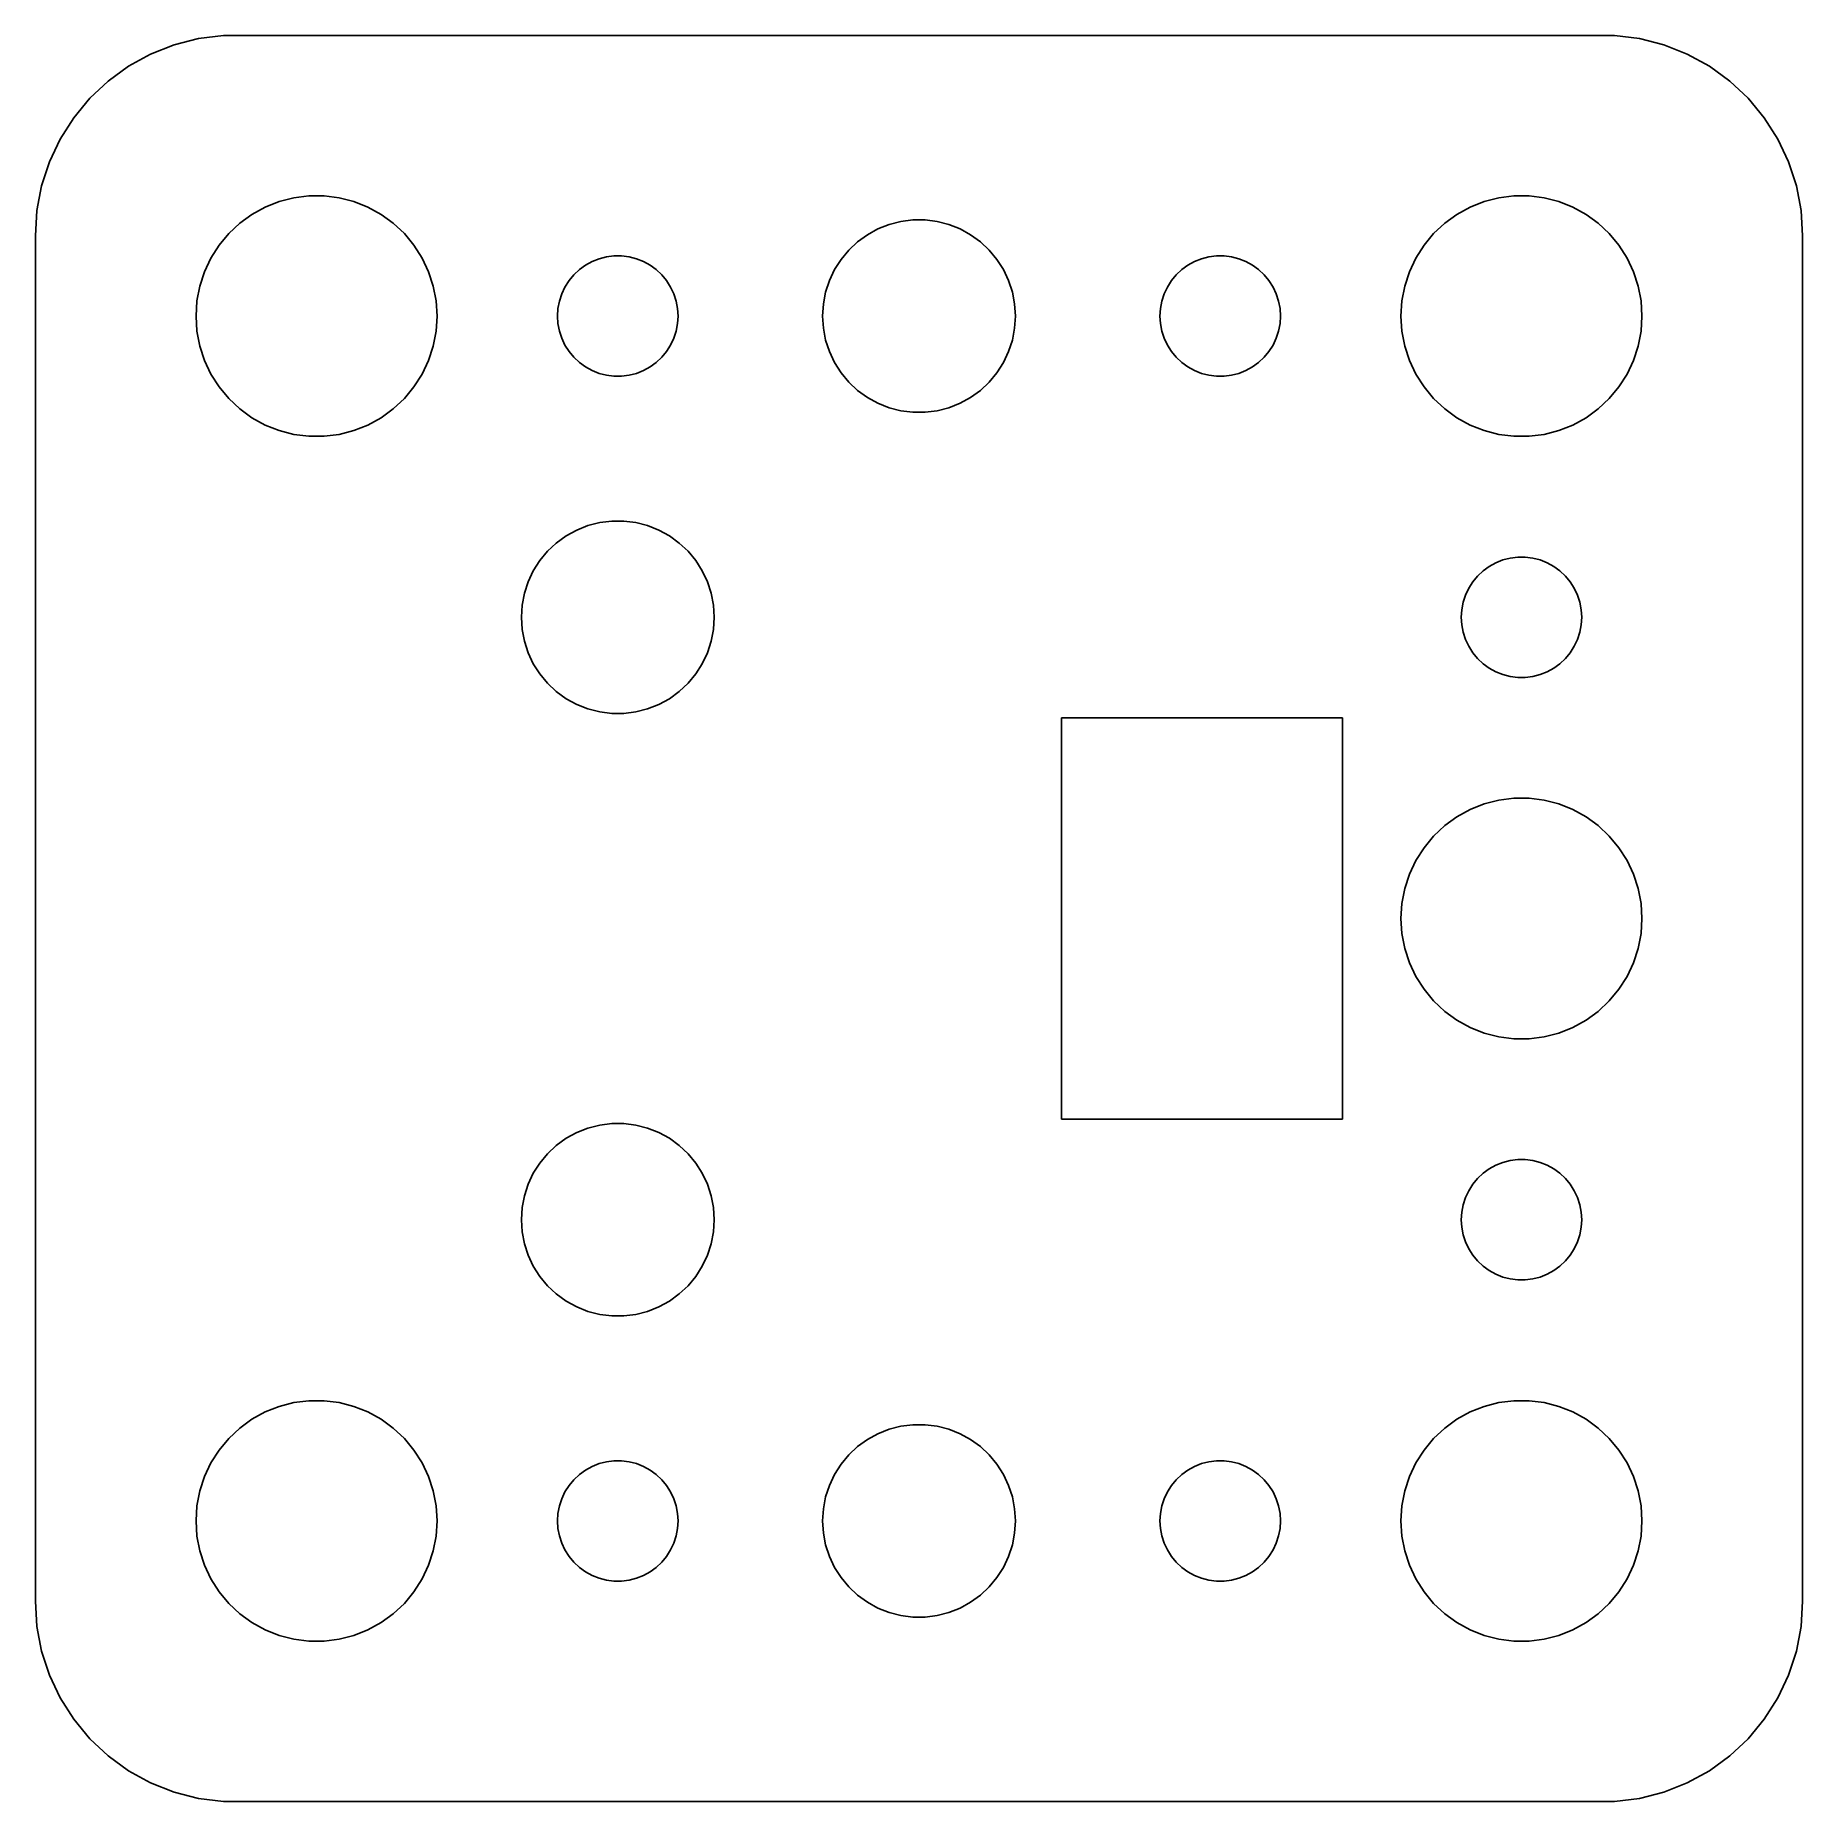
# Model space of a CAD drawing. Header units: metres. Extents: x 0.5 to 44.5, y -22 to 22.
import ezdxf

# ---------------------------------------------------------------- set-up
doc = ezdxf.new("R2010")
doc.units = ezdxf.units.M

msp = doc.modelspace()

# ---------------------------------------------------------------- linework, layer by layer
for p, q in [((3.95491, 21.7553), (3.37109, 21.5241)), ((4.56308, 21.9114), (3.95491, 21.7553)), ((5.18604, 21.9901), (4.56308, 21.9114)), ((39.8139, 21.9901), (5.18604, 21.9901)), ((40.4369, 21.9114), (39.8139, 21.9901)), ((41.0451, 21.7553), (40.4369, 21.9114)), ((41.6289, 21.5241), (41.0451, 21.7553)), ((2.82086, 21.2216), (2.31287, 20.8526)), ((3.37109, 21.5241), (2.82086, 21.2216)), ((42.1791, 21.2216), (41.6289, 21.5241)), ((42.6871, 20.8526), (42.1791, 21.2216)), ((2.31287, 20.8526), (1.85515, 20.4227)), ((43.1448, 20.4227), (42.6871, 20.8526)), ((1.85515, 20.4227), (1.45491, 19.9389)), ((43.5451, 19.9389), (43.1448, 20.4227)), ((1.45491, 19.9389), (1.11845, 19.4088)), ((43.8815, 19.4088), (43.5451, 19.9389)), ((1.11845, 19.4088), (0.85111, 18.8406)), ((44.1489, 18.8406), (43.8815, 19.4088)), ((0.85111, 18.8406), (0.65707, 18.2434)), ((44.3429, 18.2434), (44.1489, 18.8406)), ((0.65707, 18.2434), (0.53941, 17.6267)), ((44.4606, 17.6267), (44.3429, 18.2434)), ((0.53941, 17.6267), (0.5, 17)), ((5.89252, 17.533), (6.22266, 17.7145)), ((6.22266, 17.7145), (6.57294, 17.8532)), ((6.57294, 17.8532), (6.93785, 17.9469)), ((6.93785, 17.9469), (7.31161, 17.9941)), ((7.31161, 17.9941), (7.68837, 17.9941)), ((7.68837, 17.9941), (8.06213, 17.9469)), ((8.06213, 17.9469), (8.42705, 17.8532)), ((8.42705, 17.8532), (8.77733, 17.7145)), ((8.77733, 17.7145), (9.10747, 17.533)), ((35.8925, 17.533), (36.2227, 17.7145)), ((36.2227, 17.7145), (36.5729, 17.8532)), ((36.5729, 17.8532), (36.9379, 17.9469)), ((36.9379, 17.9469), (37.3116, 17.9941)), ((37.3116, 17.9941), (37.6884, 17.9941)), ((37.6884, 17.9941), (38.0621, 17.9469)), ((38.0621, 17.9469), (38.427, 17.8532)), ((38.427, 17.8532), (38.7773, 17.7145)), ((38.7773, 17.7145), (39.1075, 17.533)), ((44.5, 17), (44.4606, 17.6267)), ((5.31308, 17.0536), (5.58772, 17.3115)), ((5.58772, 17.3115), (5.89252, 17.533)), ((9.10747, 17.533), (9.41226, 17.3115)), ((9.41226, 17.3115), (9.6869, 17.0536)), ((21.214, 17.0264), (21.4781, 17.1716)), ((21.4781, 17.1716), (21.7583, 17.2825)), ((21.7583, 17.2825), (22.0503, 17.3575)), ((22.0503, 17.3575), (22.3493, 17.3953)), ((22.3493, 17.3953), (22.6507, 17.3953)), ((22.6507, 17.3953), (22.9497, 17.3575)), ((22.9497, 17.3575), (23.2416, 17.2825)), ((23.2416, 17.2825), (23.5219, 17.1716)), ((23.5219, 17.1716), (23.786, 17.0264)), ((35.3131, 17.0536), (35.5877, 17.3115)), ((35.5877, 17.3115), (35.8925, 17.533)), ((39.1075, 17.533), (39.4123, 17.3115)), ((39.4123, 17.3115), (39.6869, 17.0536)), ((0.5, 17), (0.5, -17)), ((4.87108, 16.4453), (5.07294, 16.7634)), ((5.07294, 16.7634), (5.31308, 17.0536)), ((9.6869, 17.0536), (9.92705, 16.7634)), ((9.92705, 16.7634), (10.1289, 16.4453)), ((20.7505, 16.6429), (20.9702, 16.8492)), ((20.9702, 16.8492), (21.214, 17.0264)), ((23.786, 17.0264), (24.0298, 16.8492)), ((24.0298, 16.8492), (24.2495, 16.6429)), ((34.8711, 16.4453), (35.0729, 16.7634)), ((35.0729, 16.7634), (35.3131, 17.0536)), ((39.6869, 17.0536), (39.927, 16.7634)), ((39.927, 16.7634), (40.1289, 16.4453)), ((44.5, -17), (44.5, 17)), ((4.71066, 16.1044), (4.87108, 16.4453)), ((10.1289, 16.4453), (10.2893, 16.1044)), ((14.1963, 16.2665), (14.3613, 16.3572)), ((14.3613, 16.3572), (14.5365, 16.4266)), ((14.5365, 16.4266), (14.7189, 16.4734)), ((14.7189, 16.4734), (14.9058, 16.497)), ((14.9058, 16.497), (15.0942, 16.497)), ((15.0942, 16.497), (15.2811, 16.4734)), ((15.2811, 16.4734), (15.4635, 16.4266)), ((15.4635, 16.4266), (15.6387, 16.3572)), ((15.6387, 16.3572), (15.8037, 16.2665)), ((20.3969, 16.1562), (20.5583, 16.4107)), ((20.5583, 16.4107), (20.7505, 16.6429)), ((24.2495, 16.6429), (24.4416, 16.4107)), ((24.4416, 16.4107), (24.6031, 16.1562)), ((29.1963, 16.2665), (29.3613, 16.3572)), ((29.3613, 16.3572), (29.5365, 16.4266)), ((29.5365, 16.4266), (29.7189, 16.4734)), ((29.7189, 16.4734), (29.9058, 16.497)), ((29.9058, 16.497), (30.0942, 16.497)), ((30.0942, 16.497), (30.2811, 16.4734)), ((30.2811, 16.4734), (30.4635, 16.4266)), ((30.4635, 16.4266), (30.6387, 16.3572)), ((30.6387, 16.3572), (30.8037, 16.2665)), ((34.7107, 16.1044), (34.8711, 16.4453)), ((40.1289, 16.4453), (40.2893, 16.1044)), ((4.59424, 15.7461), (4.71066, 16.1044)), ((10.2893, 16.1044), (10.4057, 15.7461)), ((13.6855, 15.7226), (13.7865, 15.8817)), ((13.7865, 15.8817), (13.9065, 16.0268)), ((13.9065, 16.0268), (14.0439, 16.1558)), ((14.0439, 16.1558), (14.1963, 16.2665)), ((15.8037, 16.2665), (15.9561, 16.1558)), ((15.9561, 16.1558), (16.0934, 16.0268)), ((16.0934, 16.0268), (16.2135, 15.8817)), ((16.2135, 15.8817), (16.3145, 15.7226)), ((20.1754, 15.5968), (20.2685, 15.8835)), ((20.2685, 15.8835), (20.3969, 16.1562)), ((24.6031, 16.1562), (24.7315, 15.8835)), ((24.7315, 15.8835), (24.8246, 15.5968)), ((28.6855, 15.7226), (28.7865, 15.8817)), ((28.7865, 15.8817), (28.9065, 16.0268)), ((28.9065, 16.0268), (29.0439, 16.1558)), ((29.0439, 16.1558), (29.1963, 16.2665)), ((30.8037, 16.2665), (30.9561, 16.1558)), ((30.9561, 16.1558), (31.0934, 16.0268)), ((31.0934, 16.0268), (31.2135, 15.8817)), ((31.2135, 15.8817), (31.3145, 15.7226)), ((34.5942, 15.7461), (34.7107, 16.1044)), ((40.2893, 16.1044), (40.4057, 15.7461)), ((4.52365, 15.376), (4.59424, 15.7461)), ((10.4057, 15.7461), (10.4763, 15.376)), ((13.5471, 15.373), (13.6053, 15.5522)), ((13.6053, 15.5522), (13.6855, 15.7226)), ((16.3145, 15.7226), (16.3947, 15.5522)), ((16.3947, 15.5522), (16.4529, 15.373)), ((20.1189, 15.3008), (20.1754, 15.5968)), ((24.8246, 15.5968), (24.8811, 15.3008)), ((28.5471, 15.373), (28.6053, 15.5522)), ((28.6053, 15.5522), (28.6855, 15.7226)), ((31.3145, 15.7226), (31.3947, 15.5522)), ((31.3947, 15.5522), (31.4529, 15.373)), ((34.5237, 15.376), (34.5942, 15.7461)), ((40.4057, 15.7461), (40.4763, 15.376)), ((4.5, 15), (4.52365, 15.376)), ((4.52365, 14.624), (4.5, 15)), ((10.4763, 15.376), (10.5, 15)), ((10.5, 15), (10.4763, 14.624)), ((13.5, 15), (13.5118, 15.188)), ((13.5118, 14.812), (13.5, 15)), ((13.5118, 15.188), (13.5471, 15.373)), ((16.4529, 15.373), (16.4882, 15.188)), ((16.4882, 15.188), (16.5, 15)), ((16.5, 15), (16.4882, 14.812)), ((20.1, 15), (20.1189, 15.3008)), ((20.1189, 14.6992), (20.1, 15)), ((24.8811, 15.3008), (24.9, 15)), ((24.9, 15), (24.8811, 14.6992)), ((28.5, 15), (28.5118, 15.188)), ((28.5118, 14.812), (28.5, 15)), ((28.5118, 15.188), (28.5471, 15.373)), ((31.4529, 15.373), (31.4882, 15.188)), ((31.4882, 15.188), (31.5, 15)), ((31.5, 15), (31.4882, 14.812)), ((34.5, 15), (34.5237, 15.376)), ((34.5237, 14.624), (34.5, 15)), ((40.4763, 15.376), (40.5, 15)), ((40.5, 15), (40.4763, 14.624)), ((4.59424, 14.2539), (4.52365, 14.624)), ((10.4763, 14.624), (10.4057, 14.2539)), ((13.5471, 14.627), (13.5118, 14.812)), ((13.6053, 14.4478), (13.5471, 14.627)), ((16.4529, 14.627), (16.3947, 14.4478)), ((16.4882, 14.812), (16.4529, 14.627)), ((20.1754, 14.4031), (20.1189, 14.6992)), ((24.8811, 14.6992), (24.8246, 14.4031)), ((28.5471, 14.627), (28.5118, 14.812)), ((28.6053, 14.4478), (28.5471, 14.627)), ((31.4529, 14.627), (31.3947, 14.4478)), ((31.4882, 14.812), (31.4529, 14.627)), ((34.5942, 14.2539), (34.5237, 14.624)), ((40.4763, 14.624), (40.4057, 14.2539)), ((4.71066, 13.8956), (4.59424, 14.2539)), ((10.4057, 14.2539), (10.2893, 13.8956)), ((13.6855, 14.2774), (13.6053, 14.4478)), ((13.7865, 14.1183), (13.6855, 14.2774)), ((13.9065, 13.9732), (13.7865, 14.1183)), ((16.2135, 14.1183), (16.0934, 13.9732)), ((16.3145, 14.2774), (16.2135, 14.1183)), ((16.3947, 14.4478), (16.3145, 14.2774)), ((20.2685, 14.1165), (20.1754, 14.4031)), ((20.3969, 13.8438), (20.2685, 14.1165)), ((24.7315, 14.1165), (24.6031, 13.8438)), ((24.8246, 14.4031), (24.7315, 14.1165)), ((28.6855, 14.2774), (28.6053, 14.4478)), ((28.7865, 14.1183), (28.6855, 14.2774)), ((28.9065, 13.9732), (28.7865, 14.1183)), ((31.2135, 14.1183), (31.0934, 13.9732)), ((31.3145, 14.2774), (31.2135, 14.1183)), ((31.3947, 14.4478), (31.3145, 14.2774)), ((34.7107, 13.8956), (34.5942, 14.2539)), ((40.4057, 14.2539), (40.2893, 13.8956)), ((4.87108, 13.5547), (4.71066, 13.8956)), ((10.2893, 13.8956), (10.1289, 13.5547)), ((14.0439, 13.8442), (13.9065, 13.9732)), ((14.1963, 13.7335), (14.0439, 13.8442)), ((14.3613, 13.6427), (14.1963, 13.7335)), ((14.5365, 13.5734), (14.3613, 13.6427)), ((15.6387, 13.6427), (15.4635, 13.5734)), ((15.8037, 13.7335), (15.6387, 13.6427)), ((15.9561, 13.8442), (15.8037, 13.7335)), ((16.0934, 13.9732), (15.9561, 13.8442)), ((20.5583, 13.5893), (20.3969, 13.8438)), ((24.6031, 13.8438), (24.4416, 13.5893)), ((29.0439, 13.8442), (28.9065, 13.9732)), ((29.1963, 13.7335), (29.0439, 13.8442)), ((29.3613, 13.6427), (29.1963, 13.7335)), ((29.5365, 13.5734), (29.3613, 13.6427)), ((30.6387, 13.6427), (30.4635, 13.5734)), ((30.8037, 13.7335), (30.6387, 13.6427)), ((30.9561, 13.8442), (30.8037, 13.7335)), ((31.0934, 13.9732), (30.9561, 13.8442)), ((34.8711, 13.5547), (34.7107, 13.8956)), ((40.2893, 13.8956), (40.1289, 13.5547)), ((5.07294, 13.2366), (4.87108, 13.5547)), ((5.31308, 12.9464), (5.07294, 13.2366)), ((9.92705, 13.2366), (9.6869, 12.9464)), ((10.1289, 13.5547), (9.92705, 13.2366)), ((14.7189, 13.5266), (14.5365, 13.5734)), ((14.9058, 13.5029), (14.7189, 13.5266)), ((15.0942, 13.5029), (14.9058, 13.5029)), ((15.2811, 13.5266), (15.0942, 13.5029)), ((15.4635, 13.5734), (15.2811, 13.5266)), ((20.7505, 13.3571), (20.5583, 13.5893)), ((20.9702, 13.1508), (20.7505, 13.3571)), ((24.2495, 13.3571), (24.0298, 13.1508)), ((24.4416, 13.5893), (24.2495, 13.3571)), ((29.7189, 13.5266), (29.5365, 13.5734)), ((29.9058, 13.5029), (29.7189, 13.5266)), ((30.0942, 13.5029), (29.9058, 13.5029)), ((30.2811, 13.5266), (30.0942, 13.5029)), ((30.4635, 13.5734), (30.2811, 13.5266)), ((35.0729, 13.2366), (34.8711, 13.5547)), ((35.3131, 12.9464), (35.0729, 13.2366)), ((39.927, 13.2366), (39.6869, 12.9464)), ((40.1289, 13.5547), (39.927, 13.2366)), ((5.58772, 12.6884), (5.31308, 12.9464)), ((9.6869, 12.9464), (9.41226, 12.6884)), ((21.214, 12.9736), (20.9702, 13.1508)), ((21.4781, 12.8284), (21.214, 12.9736)), ((21.7583, 12.7175), (21.4781, 12.8284)), ((23.5219, 12.8284), (23.2416, 12.7175)), ((23.786, 12.9736), (23.5219, 12.8284)), ((24.0298, 13.1508), (23.786, 12.9736)), ((35.5877, 12.6884), (35.3131, 12.9464)), ((39.6869, 12.9464), (39.4123, 12.6884)), ((5.89252, 12.467), (5.58772, 12.6884)), ((6.22266, 12.2855), (5.89252, 12.467)), ((9.10747, 12.467), (8.77733, 12.2855)), ((9.41226, 12.6884), (9.10747, 12.467)), ((22.0503, 12.6425), (21.7583, 12.7175)), ((22.3493, 12.6047), (22.0503, 12.6425)), ((22.6507, 12.6047), (22.3493, 12.6047)), ((22.9497, 12.6425), (22.6507, 12.6047)), ((23.2416, 12.7175), (22.9497, 12.6425)), ((35.8925, 12.467), (35.5877, 12.6884)), ((36.2227, 12.2855), (35.8925, 12.467)), ((39.1075, 12.467), (38.7773, 12.2855)), ((39.4123, 12.6884), (39.1075, 12.467)), ((6.57294, 12.1468), (6.22266, 12.2855)), ((6.93785, 12.0531), (6.57294, 12.1468)), ((7.31161, 12.0059), (6.93785, 12.0531)), ((7.68837, 12.0059), (7.31161, 12.0059)), ((8.06213, 12.0531), (7.68837, 12.0059)), ((8.42705, 12.1468), (8.06213, 12.0531)), ((8.77733, 12.2855), (8.42705, 12.1468)), ((36.5729, 12.1468), (36.2227, 12.2855)), ((36.9379, 12.0531), (36.5729, 12.1468)), ((37.3116, 12.0059), (36.9379, 12.0531)), ((37.6884, 12.0059), (37.3116, 12.0059)), ((38.0621, 12.0531), (37.6884, 12.0059)), ((38.427, 12.1468), (38.0621, 12.0531)), ((38.7773, 12.2855), (38.427, 12.1468)), ((13.9781, 9.67157), (14.2583, 9.78253)), ((14.2583, 9.78253), (14.5503, 9.85748)), ((14.5503, 9.85748), (14.8493, 9.89526)), ((14.8493, 9.89526), (15.1507, 9.89526)), ((15.1507, 9.89526), (15.4497, 9.85748)), ((15.4497, 9.85748), (15.7416, 9.78253)), ((15.7416, 9.78253), (16.0219, 9.67157)), ((13.2505, 9.1429), (13.4702, 9.34923)), ((13.4702, 9.34923), (13.714, 9.52638)), ((13.714, 9.52638), (13.9781, 9.67157)), ((16.0219, 9.67157), (16.286, 9.52638)), ((16.286, 9.52638), (16.5298, 9.34923)), ((16.5298, 9.34923), (16.7495, 9.1429)), ((12.8969, 8.6562), (13.0583, 8.91068)), ((13.0583, 8.91068), (13.2505, 9.1429)), ((16.7495, 9.1429), (16.9416, 8.91068)), ((16.9416, 8.91068), (17.1031, 8.6562)), ((36.6963, 8.76648), (36.8613, 8.85724)), ((36.8613, 8.85724), (37.0365, 8.92657)), ((37.0365, 8.92657), (37.2189, 8.97342)), ((37.2189, 8.97342), (37.4058, 8.99704)), ((37.4058, 8.99704), (37.5942, 8.99704)), ((37.5942, 8.99704), (37.7811, 8.97342)), ((37.7811, 8.97342), (37.9635, 8.92657)), ((37.9635, 8.92657), (38.1387, 8.85724)), ((38.1387, 8.85724), (38.3037, 8.76648)), ((12.6754, 8.09685), (12.7685, 8.38348)), ((12.7685, 8.38348), (12.8969, 8.6562)), ((17.1031, 8.6562), (17.2315, 8.38348)), ((17.2315, 8.38348), (17.3246, 8.09685)), ((36.1855, 8.22263), (36.2865, 8.38167)), ((36.2865, 8.38167), (36.4065, 8.52681)), ((36.4065, 8.52681), (36.5439, 8.65576)), ((36.5439, 8.65576), (36.6963, 8.76648)), ((38.3037, 8.76648), (38.4561, 8.65576)), ((38.4561, 8.65576), (38.5934, 8.52681)), ((38.5934, 8.52681), (38.7135, 8.38167)), ((38.7135, 8.38167), (38.8145, 8.22263)), ((12.6189, 7.8008), (12.6754, 8.09685)), ((17.3246, 8.09685), (17.3811, 7.8008)), ((36.0471, 7.87303), (36.1053, 8.05219)), ((36.1053, 8.05219), (36.1855, 8.22263)), ((38.8145, 8.22263), (38.8947, 8.05219)), ((38.8947, 8.05219), (38.9529, 7.87303)), ((12.6, 7.5), (12.6189, 7.8008)), ((12.6189, 7.19919), (12.6, 7.5)), ((17.3811, 7.8008), (17.4, 7.5)), ((17.4, 7.5), (17.3811, 7.19919)), ((36, 7.5), (36.0118, 7.68799)), ((36.0118, 7.312), (36, 7.5)), ((36.0118, 7.68799), (36.0471, 7.87303)), ((38.9529, 7.87303), (38.9882, 7.68799)), ((38.9882, 7.68799), (39, 7.5)), ((39, 7.5), (38.9882, 7.312)), ((12.6754, 6.90314), (12.6189, 7.19919)), ((17.3811, 7.19919), (17.3246, 6.90314)), ((36.0471, 7.12695), (36.0118, 7.312)), ((36.1053, 6.9478), (36.0471, 7.12695)), ((38.9529, 7.12695), (38.8947, 6.9478)), ((38.9882, 7.312), (38.9529, 7.12695)), ((12.7685, 6.6165), (12.6754, 6.90314)), ((12.8969, 6.34378), (12.7685, 6.6165)), ((17.2315, 6.6165), (17.1031, 6.34378)), ((17.3246, 6.90314), (17.2315, 6.6165)), ((36.1855, 6.77736), (36.1053, 6.9478)), ((36.2865, 6.61832), (36.1855, 6.77736)), ((36.4065, 6.47318), (36.2865, 6.61832)), ((38.7135, 6.61832), (38.5934, 6.47318)), ((38.8145, 6.77736), (38.7135, 6.61832)), ((38.8947, 6.9478), (38.8145, 6.77736)), ((13.0583, 6.08931), (12.8969, 6.34378)), ((17.1031, 6.34378), (16.9416, 6.08931)), ((36.5439, 6.34422), (36.4065, 6.47318)), ((36.6963, 6.23351), (36.5439, 6.34422)), ((36.8613, 6.14275), (36.6963, 6.23351)), ((38.3037, 6.23351), (38.1387, 6.14275)), ((38.4561, 6.34422), (38.3037, 6.23351)), ((38.5934, 6.47318), (38.4561, 6.34422)), ((13.2505, 5.85709), (13.0583, 6.08931)), ((13.4702, 5.65076), (13.2505, 5.85709)), ((16.7495, 5.85709), (16.5298, 5.65076)), ((16.9416, 6.08931), (16.7495, 5.85709)), ((37.0365, 6.07341), (36.8613, 6.14275)), ((37.2189, 6.02657), (37.0365, 6.07341)), ((37.4058, 6.00294), (37.2189, 6.02657)), ((37.5942, 6.00294), (37.4058, 6.00294)), ((37.7811, 6.02657), (37.5942, 6.00294)), ((37.9635, 6.07341), (37.7811, 6.02657)), ((38.1387, 6.14275), (37.9635, 6.07341)), ((13.714, 5.4736), (13.4702, 5.65076)), ((13.9781, 5.32841), (13.714, 5.4736)), ((14.2583, 5.21745), (13.9781, 5.32841)), ((16.0219, 5.32841), (15.7416, 5.21745)), ((16.286, 5.4736), (16.0219, 5.32841)), ((16.5298, 5.65076), (16.286, 5.4736)), ((14.5503, 5.1425), (14.2583, 5.21745)), ((14.8493, 5.10472), (14.5503, 5.1425)), ((15.1507, 5.10472), (14.8493, 5.10472)), ((15.4497, 5.1425), (15.1507, 5.10472)), ((15.7416, 5.21745), (15.4497, 5.1425)), ((26.044, -5), (26.044, 5)), ((26.044, 5), (33.044, 5)), ((33.044, 5), (33.044, -5)), ((35.8925, 2.53297), (36.2227, 2.71448)), ((36.2227, 2.71448), (36.5729, 2.85316)), ((36.5729, 2.85316), (36.9379, 2.94685)), ((36.9379, 2.94685), (37.3116, 2.99408)), ((37.3116, 2.99408), (37.6884, 2.99408)), ((37.6884, 2.99408), (38.0621, 2.94685)), ((38.0621, 2.94685), (38.427, 2.85316)), ((38.427, 2.85316), (38.7773, 2.71448)), ((38.7773, 2.71448), (39.1075, 2.53297)), ((35.3131, 2.05363), (35.5877, 2.31154)), ((35.5877, 2.31154), (35.8925, 2.53297)), ((39.1075, 2.53297), (39.4123, 2.31154)), ((39.4123, 2.31154), (39.6869, 2.05363)), ((34.8711, 1.44525), (35.0729, 1.76335)), ((35.0729, 1.76335), (35.3131, 2.05363)), ((39.6869, 2.05363), (39.927, 1.76335)), ((39.927, 1.76335), (40.1289, 1.44525)), ((34.7107, 1.10437), (34.8711, 1.44525)), ((40.1289, 1.44525), (40.2893, 1.10437)), ((34.5942, 0.74606), (34.7107, 1.10437)), ((40.2893, 1.10437), (40.4057, 0.74606)), ((34.5237, 0.37599), (34.5942, 0.74606)), ((40.4057, 0.74606), (40.4763, 0.37599)), ((34.5, 0), (34.5237, 0.37599)), ((34.5237, -0.37599), (34.5, 0)), ((40.4763, 0.37599), (40.5, 0)), ((40.5, 0), (40.4763, -0.37599)), ((34.5942, -0.74606), (34.5237, -0.37599)), ((40.4763, -0.37599), (40.4057, -0.74606)), ((34.7107, -1.10437), (34.5942, -0.74606)), ((40.4057, -0.74606), (40.2893, -1.10437)), ((34.8711, -1.44525), (34.7107, -1.10437)), ((40.2893, -1.10437), (40.1289, -1.44525)), ((35.0729, -1.76335), (34.8711, -1.44525)), ((40.1289, -1.44525), (39.927, -1.76335)), ((35.3131, -2.05363), (35.0729, -1.76335)), ((35.5877, -2.31154), (35.3131, -2.05363)), ((39.6869, -2.05363), (39.4123, -2.31154)), ((39.927, -1.76335), (39.6869, -2.05363)), ((35.8925, -2.53297), (35.5877, -2.31154)), ((36.2227, -2.71448), (35.8925, -2.53297)), ((39.1075, -2.53297), (38.7773, -2.71448)), ((39.4123, -2.31154), (39.1075, -2.53297)), ((36.5729, -2.85316), (36.2227, -2.71448)), ((36.9379, -2.94685), (36.5729, -2.85316)), ((37.3116, -2.99408), (36.9379, -2.94685)), ((37.6884, -2.99408), (37.3116, -2.99408)), ((38.0621, -2.94685), (37.6884, -2.99408)), ((38.427, -2.85316), (38.0621, -2.94685)), ((38.7773, -2.71448), (38.427, -2.85316)), ((13.9781, -5.32841), (14.2583, -5.21745)), ((14.2583, -5.21745), (14.5503, -5.1425)), ((14.5503, -5.1425), (14.8493, -5.10472)), ((14.8493, -5.10472), (15.1507, -5.10472)), ((15.1507, -5.10472), (15.4497, -5.1425)), ((15.4497, -5.1425), (15.7416, -5.21745)), ((15.7416, -5.21745), (16.0219, -5.32841)), ((33.044, -5), (26.044, -5)), ((13.2505, -5.85709), (13.4702, -5.65076)), ((13.4702, -5.65076), (13.714, -5.4736)), ((13.714, -5.4736), (13.9781, -5.32841)), ((16.0219, -5.32841), (16.286, -5.4736)), ((16.286, -5.4736), (16.5298, -5.65076)), ((16.5298, -5.65076), (16.7495, -5.85709)), ((12.8969, -6.34378), (13.0583, -6.08931)), ((13.0583, -6.08931), (13.2505, -5.85709)), ((16.7495, -5.85709), (16.9416, -6.08931)), ((16.9416, -6.08931), (17.1031, -6.34378)), ((36.6963, -6.23351), (36.8613, -6.14275)), ((36.8613, -6.14275), (37.0365, -6.07341)), ((37.0365, -6.07341), (37.2189, -6.02657)), ((37.2189, -6.02657), (37.4058, -6.00294)), ((37.4058, -6.00294), (37.5942, -6.00294)), ((37.5942, -6.00294), (37.7811, -6.02657)), ((37.7811, -6.02657), (37.9635, -6.07341)), ((37.9635, -6.07341), (38.1387, -6.14275)), ((38.1387, -6.14275), (38.3037, -6.23351)), ((12.7685, -6.6165), (12.8969, -6.34378)), ((17.1031, -6.34378), (17.2315, -6.6165)), ((36.2865, -6.61832), (36.4065, -6.47318)), ((36.4065, -6.47318), (36.5439, -6.34422)), ((36.5439, -6.34422), (36.6963, -6.23351)), ((38.3037, -6.23351), (38.4561, -6.34422)), ((38.4561, -6.34422), (38.5934, -6.47318)), ((38.5934, -6.47318), (38.7135, -6.61832)), ((12.6189, -7.19919), (12.6754, -6.90314)), ((12.6754, -6.90314), (12.7685, -6.6165)), ((17.2315, -6.6165), (17.3246, -6.90314)), ((17.3246, -6.90314), (17.3811, -7.19919)), ((36.0471, -7.12695), (36.1053, -6.9478)), ((36.1053, -6.9478), (36.1855, -6.77736)), ((36.1855, -6.77736), (36.2865, -6.61832)), ((38.7135, -6.61832), (38.8145, -6.77736)), ((38.8145, -6.77736), (38.8947, -6.9478)), ((38.8947, -6.9478), (38.9529, -7.12695)), ((12.6, -7.5), (12.6189, -7.19919)), ((17.3811, -7.19919), (17.4, -7.5)), ((36, -7.5), (36.0118, -7.312)), ((36.0118, -7.312), (36.0471, -7.12695)), ((38.9529, -7.12695), (38.9882, -7.312)), ((38.9882, -7.312), (39, -7.5)), ((12.6189, -7.8008), (12.6, -7.5)), ((12.6754, -8.09685), (12.6189, -7.8008)), ((17.3811, -7.8008), (17.3246, -8.09685)), ((17.4, -7.5), (17.3811, -7.8008)), ((36.0118, -7.68799), (36, -7.5)), ((36.0471, -7.87303), (36.0118, -7.68799)), ((36.1053, -8.05219), (36.0471, -7.87303)), ((38.9529, -7.87303), (38.8947, -8.05219)), ((38.9882, -7.68799), (38.9529, -7.87303)), ((39, -7.5), (38.9882, -7.68799)), ((12.7685, -8.38348), (12.6754, -8.09685)), ((17.3246, -8.09685), (17.2315, -8.38348)), ((36.1855, -8.22263), (36.1053, -8.05219)), ((36.2865, -8.38167), (36.1855, -8.22263)), ((38.8145, -8.22263), (38.7135, -8.38167)), ((38.8947, -8.05219), (38.8145, -8.22263)), ((12.8969, -8.6562), (12.7685, -8.38348)), ((13.0583, -8.91068), (12.8969, -8.6562)), ((17.1031, -8.6562), (16.9416, -8.91068)), ((17.2315, -8.38348), (17.1031, -8.6562)), ((36.4065, -8.52681), (36.2865, -8.38167)), ((36.5439, -8.65576), (36.4065, -8.52681)), ((36.6963, -8.76648), (36.5439, -8.65576)), ((36.8613, -8.85724), (36.6963, -8.76648)), ((38.3037, -8.76648), (38.1387, -8.85724)), ((38.4561, -8.65576), (38.3037, -8.76648)), ((38.5934, -8.52681), (38.4561, -8.65576)), ((38.7135, -8.38167), (38.5934, -8.52681)), ((13.2505, -9.1429), (13.0583, -8.91068)), ((13.4702, -9.34923), (13.2505, -9.1429)), ((16.7495, -9.1429), (16.5298, -9.34923)), ((16.9416, -8.91068), (16.7495, -9.1429)), ((37.0365, -8.92657), (36.8613, -8.85724)), ((37.2189, -8.97342), (37.0365, -8.92657)), ((37.4058, -8.99704), (37.2189, -8.97342)), ((37.5942, -8.99704), (37.4058, -8.99704)), ((37.7811, -8.97342), (37.5942, -8.99704)), ((37.9635, -8.92657), (37.7811, -8.97342)), ((38.1387, -8.85724), (37.9635, -8.92657)), ((13.714, -9.52638), (13.4702, -9.34923)), ((13.9781, -9.67157), (13.714, -9.52638)), ((14.2583, -9.78253), (13.9781, -9.67157)), ((16.0219, -9.67157), (15.7416, -9.78253)), ((16.286, -9.52638), (16.0219, -9.67157)), ((16.5298, -9.34923), (16.286, -9.52638)), ((14.5503, -9.85748), (14.2583, -9.78253)), ((14.8493, -9.89526), (14.5503, -9.85748)), ((15.1507, -9.89526), (14.8493, -9.89526)), ((15.4497, -9.85748), (15.1507, -9.89526)), ((15.7416, -9.78253), (15.4497, -9.85748)), ((5.89252, -12.467), (6.22266, -12.2855)), ((6.22266, -12.2855), (6.57294, -12.1468)), ((6.57294, -12.1468), (6.93785, -12.0531)), ((6.93785, -12.0531), (7.31161, -12.0059)), ((7.31161, -12.0059), (7.68837, -12.0059)), ((7.68837, -12.0059), (8.06213, -12.0531)), ((8.06213, -12.0531), (8.42705, -12.1468)), ((8.42705, -12.1468), (8.77733, -12.2855)), ((8.77733, -12.2855), (9.10747, -12.467)), ((35.8925, -12.467), (36.2227, -12.2855)), ((36.2227, -12.2855), (36.5729, -12.1468)), ((36.5729, -12.1468), (36.9379, -12.0531)), ((36.9379, -12.0531), (37.3116, -12.0059)), ((37.3116, -12.0059), (37.6884, -12.0059)), ((37.6884, -12.0059), (38.0621, -12.0531)), ((38.0621, -12.0531), (38.427, -12.1468)), ((38.427, -12.1468), (38.7773, -12.2855)), ((38.7773, -12.2855), (39.1075, -12.467)), ((5.31308, -12.9464), (5.58772, -12.6884)), ((5.58772, -12.6884), (5.89252, -12.467)), ((9.10747, -12.467), (9.41226, -12.6884)), ((9.41226, -12.6884), (9.6869, -12.9464)), ((21.4781, -12.8284), (21.7583, -12.7175)), ((21.7583, -12.7175), (22.0503, -12.6425)), ((22.0503, -12.6425), (22.3493, -12.6047)), ((22.3493, -12.6047), (22.6507, -12.6047)), ((22.6507, -12.6047), (22.9497, -12.6425)), ((22.9497, -12.6425), (23.2416, -12.7175)), ((23.2416, -12.7175), (23.5219, -12.8284)), ((35.3131, -12.9464), (35.5877, -12.6884)), ((35.5877, -12.6884), (35.8925, -12.467)), ((39.1075, -12.467), (39.4123, -12.6884)), ((39.4123, -12.6884), (39.6869, -12.9464)), ((5.07294, -13.2366), (5.31308, -12.9464)), ((9.6869, -12.9464), (9.92705, -13.2366)), ((20.7505, -13.3571), (20.9702, -13.1508)), ((20.9702, -13.1508), (21.214, -12.9736)), ((21.214, -12.9736), (21.4781, -12.8284)), ((23.5219, -12.8284), (23.786, -12.9736)), ((23.786, -12.9736), (24.0298, -13.1508)), ((24.0298, -13.1508), (24.2495, -13.3571)), ((35.0729, -13.2366), (35.3131, -12.9464)), ((39.6869, -12.9464), (39.927, -13.2366)), ((4.71066, -13.8956), (4.87108, -13.5547)), ((4.87108, -13.5547), (5.07294, -13.2366)), ((9.92705, -13.2366), (10.1289, -13.5547)), ((10.1289, -13.5547), (10.2893, -13.8956)), ((14.3613, -13.6427), (14.5365, -13.5734)), ((14.5365, -13.5734), (14.7189, -13.5266)), ((14.7189, -13.5266), (14.9058, -13.5029)), ((14.9058, -13.5029), (15.0942, -13.5029)), ((15.0942, -13.5029), (15.2811, -13.5266)), ((15.2811, -13.5266), (15.4635, -13.5734)), ((15.4635, -13.5734), (15.6387, -13.6427)), ((20.3969, -13.8438), (20.5583, -13.5893)), ((20.5583, -13.5893), (20.7505, -13.3571)), ((24.2495, -13.3571), (24.4416, -13.5893)), ((24.4416, -13.5893), (24.6031, -13.8438)), ((29.3613, -13.6427), (29.5365, -13.5734)), ((29.5365, -13.5734), (29.7189, -13.5266)), ((29.7189, -13.5266), (29.9058, -13.5029)), ((29.9058, -13.5029), (30.0942, -13.5029)), ((30.0942, -13.5029), (30.2811, -13.5266)), ((30.2811, -13.5266), (30.4635, -13.5734)), ((30.4635, -13.5734), (30.6387, -13.6427)), ((34.7107, -13.8956), (34.8711, -13.5547)), ((34.8711, -13.5547), (35.0729, -13.2366)), ((39.927, -13.2366), (40.1289, -13.5547)), ((40.1289, -13.5547), (40.2893, -13.8956)), ((4.59424, -14.2539), (4.71066, -13.8956)), ((10.2893, -13.8956), (10.4057, -14.2539)), ((13.7865, -14.1183), (13.9065, -13.9732)), ((13.9065, -13.9732), (14.0439, -13.8442)), ((14.0439, -13.8442), (14.1963, -13.7335)), ((14.1963, -13.7335), (14.3613, -13.6427)), ((15.6387, -13.6427), (15.8037, -13.7335)), ((15.8037, -13.7335), (15.9561, -13.8442)), ((15.9561, -13.8442), (16.0934, -13.9732)), ((16.0934, -13.9732), (16.2135, -14.1183)), ((20.2685, -14.1165), (20.3969, -13.8438)), ((24.6031, -13.8438), (24.7315, -14.1165)), ((28.7865, -14.1183), (28.9065, -13.9732)), ((28.9065, -13.9732), (29.0439, -13.8442)), ((29.0439, -13.8442), (29.1963, -13.7335)), ((29.1963, -13.7335), (29.3613, -13.6427)), ((30.6387, -13.6427), (30.8037, -13.7335)), ((30.8037, -13.7335), (30.9561, -13.8442)), ((30.9561, -13.8442), (31.0934, -13.9732)), ((31.0934, -13.9732), (31.2135, -14.1183)), ((34.5942, -14.2539), (34.7107, -13.8956)), ((40.2893, -13.8956), (40.4057, -14.2539)), ((4.52365, -14.624), (4.59424, -14.2539)), ((10.4057, -14.2539), (10.4763, -14.624)), ((13.5471, -14.627), (13.6053, -14.4478)), ((13.6053, -14.4478), (13.6855, -14.2774)), ((13.6855, -14.2774), (13.7865, -14.1183)), ((16.2135, -14.1183), (16.3145, -14.2774)), ((16.3145, -14.2774), (16.3947, -14.4478)), ((16.3947, -14.4478), (16.4529, -14.627)), ((20.1189, -14.6992), (20.1754, -14.4031)), ((20.1754, -14.4031), (20.2685, -14.1165)), ((24.7315, -14.1165), (24.8246, -14.4031)), ((24.8246, -14.4031), (24.8811, -14.6992)), ((28.5471, -14.627), (28.6053, -14.4478)), ((28.6053, -14.4478), (28.6855, -14.2774)), ((28.6855, -14.2774), (28.7865, -14.1183)), ((31.2135, -14.1183), (31.3145, -14.2774)), ((31.3145, -14.2774), (31.3947, -14.4478)), ((31.3947, -14.4478), (31.4529, -14.627)), ((34.5237, -14.624), (34.5942, -14.2539)), ((40.4057, -14.2539), (40.4763, -14.624)), ((4.5, -15), (4.52365, -14.624)), ((10.4763, -14.624), (10.5, -15)), ((13.5, -15), (13.5118, -14.812)), ((13.5118, -14.812), (13.5471, -14.627)), ((16.4529, -14.627), (16.4882, -14.812)), ((16.4882, -14.812), (16.5, -15)), ((20.1, -15), (20.1189, -14.6992)), ((24.8811, -14.6992), (24.9, -15)), ((28.5, -15), (28.5118, -14.812)), ((28.5118, -14.812), (28.5471, -14.627)), ((31.4529, -14.627), (31.4882, -14.812)), ((31.4882, -14.812), (31.5, -15)), ((34.5, -15), (34.5237, -14.624)), ((40.4763, -14.624), (40.5, -15)), ((4.52365, -15.376), (4.5, -15)), ((4.59424, -15.7461), (4.52365, -15.376)), ((10.4763, -15.376), (10.4057, -15.7461)), ((10.5, -15), (10.4763, -15.376)), ((13.5118, -15.188), (13.5, -15)), ((13.5471, -15.373), (13.5118, -15.188)), ((13.6053, -15.5522), (13.5471, -15.373)), ((16.4529, -15.373), (16.3947, -15.5522)), ((16.4882, -15.188), (16.4529, -15.373)), ((16.5, -15), (16.4882, -15.188)), ((20.1189, -15.3008), (20.1, -15)), ((20.1754, -15.5968), (20.1189, -15.3008)), ((24.8811, -15.3008), (24.8246, -15.5968)), ((24.9, -15), (24.8811, -15.3008)), ((28.5118, -15.188), (28.5, -15)), ((28.5471, -15.373), (28.5118, -15.188)), ((28.6053, -15.5522), (28.5471, -15.373)), ((31.4529, -15.373), (31.3947, -15.5522)), ((31.4882, -15.188), (31.4529, -15.373)), ((31.5, -15), (31.4882, -15.188)), ((34.5237, -15.376), (34.5, -15)), ((34.5942, -15.7461), (34.5237, -15.376)), ((40.4763, -15.376), (40.4057, -15.7461)), ((40.5, -15), (40.4763, -15.376)), ((4.71066, -16.1044), (4.59424, -15.7461)), ((10.4057, -15.7461), (10.2893, -16.1044)), ((13.6855, -15.7226), (13.6053, -15.5522)), ((13.7865, -15.8817), (13.6855, -15.7226)), ((16.3145, -15.7226), (16.2135, -15.8817)), ((16.3947, -15.5522), (16.3145, -15.7226)), ((20.2685, -15.8835), (20.1754, -15.5968)), ((24.8246, -15.5968), (24.7315, -15.8835)), ((28.6855, -15.7226), (28.6053, -15.5522)), ((28.7865, -15.8817), (28.6855, -15.7226)), ((31.3145, -15.7226), (31.2135, -15.8817)), ((31.3947, -15.5522), (31.3145, -15.7226)), ((34.7107, -16.1044), (34.5942, -15.7461)), ((40.4057, -15.7461), (40.2893, -16.1044)), ((4.87108, -16.4453), (4.71066, -16.1044)), ((10.2893, -16.1044), (10.1289, -16.4453)), ((13.9065, -16.0268), (13.7865, -15.8817)), ((14.0439, -16.1558), (13.9065, -16.0268)), ((14.1963, -16.2665), (14.0439, -16.1558)), ((14.3613, -16.3572), (14.1963, -16.2665)), ((15.8037, -16.2665), (15.6387, -16.3572)), ((15.9561, -16.1558), (15.8037, -16.2665)), ((16.0934, -16.0268), (15.9561, -16.1558)), ((16.2135, -15.8817), (16.0934, -16.0268)), ((20.3969, -16.1562), (20.2685, -15.8835)), ((20.5583, -16.4107), (20.3969, -16.1562)), ((24.6031, -16.1562), (24.4416, -16.4107)), ((24.7315, -15.8835), (24.6031, -16.1562)), ((28.9065, -16.0268), (28.7865, -15.8817)), ((29.0439, -16.1558), (28.9065, -16.0268)), ((29.1963, -16.2665), (29.0439, -16.1558)), ((29.3613, -16.3572), (29.1963, -16.2665)), ((30.8037, -16.2665), (30.6387, -16.3572)), ((30.9561, -16.1558), (30.8037, -16.2665)), ((31.0934, -16.0268), (30.9561, -16.1558)), ((31.2135, -15.8817), (31.0934, -16.0268)), ((34.8711, -16.4453), (34.7107, -16.1044)), ((40.2893, -16.1044), (40.1289, -16.4453)), ((5.07294, -16.7634), (4.87108, -16.4453)), ((10.1289, -16.4453), (9.92705, -16.7634)), ((14.5365, -16.4266), (14.3613, -16.3572)), ((14.7189, -16.4734), (14.5365, -16.4266)), ((14.9058, -16.497), (14.7189, -16.4734)), ((15.0942, -16.497), (14.9058, -16.497)), ((15.2811, -16.4734), (15.0942, -16.497)), ((15.4635, -16.4266), (15.2811, -16.4734)), ((15.6387, -16.3572), (15.4635, -16.4266)), ((20.7505, -16.6429), (20.5583, -16.4107)), ((20.9702, -16.8492), (20.7505, -16.6429)), ((24.2495, -16.6429), (24.0298, -16.8492)), ((24.4416, -16.4107), (24.2495, -16.6429)), ((29.5365, -16.4266), (29.3613, -16.3572)), ((29.7189, -16.4734), (29.5365, -16.4266)), ((29.9058, -16.497), (29.7189, -16.4734)), ((30.0942, -16.497), (29.9058, -16.497)), ((30.2811, -16.4734), (30.0942, -16.497)), ((30.4635, -16.4266), (30.2811, -16.4734)), ((30.6387, -16.3572), (30.4635, -16.4266)), ((35.0729, -16.7634), (34.8711, -16.4453)), ((40.1289, -16.4453), (39.927, -16.7634)), ((0.5, -17), (0.53941, -17.6267)), ((5.31308, -17.0536), (5.07294, -16.7634)), ((5.58772, -17.3115), (5.31308, -17.0536)), ((9.6869, -17.0536), (9.41226, -17.3115)), ((9.92705, -16.7634), (9.6869, -17.0536)), ((21.214, -17.0264), (20.9702, -16.8492)), ((21.4781, -17.1716), (21.214, -17.0264)), ((23.786, -17.0264), (23.5219, -17.1716)), ((24.0298, -16.8492), (23.786, -17.0264)), ((35.3131, -17.0536), (35.0729, -16.7634)), ((35.5877, -17.3115), (35.3131, -17.0536)), ((39.6869, -17.0536), (39.4123, -17.3115)), ((39.927, -16.7634), (39.6869, -17.0536)), ((44.4606, -17.6267), (44.5, -17)), ((5.89252, -17.533), (5.58772, -17.3115)), ((6.22266, -17.7145), (5.89252, -17.533)), ((9.10747, -17.533), (8.77733, -17.7145)), ((9.41226, -17.3115), (9.10747, -17.533)), ((21.7583, -17.2825), (21.4781, -17.1716)), ((22.0503, -17.3575), (21.7583, -17.2825)), ((22.3493, -17.3953), (22.0503, -17.3575)), ((22.6507, -17.3953), (22.3493, -17.3953)), ((22.9497, -17.3575), (22.6507, -17.3953)), ((23.2416, -17.2825), (22.9497, -17.3575)), ((23.5219, -17.1716), (23.2416, -17.2825)), ((35.8925, -17.533), (35.5877, -17.3115)), ((36.2227, -17.7145), (35.8925, -17.533)), ((39.1075, -17.533), (38.7773, -17.7145)), ((39.4123, -17.3115), (39.1075, -17.533)), ((0.53941, -17.6267), (0.65707, -18.2434)), ((6.57294, -17.8532), (6.22266, -17.7145)), ((6.93785, -17.9469), (6.57294, -17.8532)), ((7.31161, -17.9941), (6.93785, -17.9469)), ((7.68837, -17.9941), (7.31161, -17.9941)), ((8.06213, -17.9469), (7.68837, -17.9941)), ((8.42705, -17.8532), (8.06213, -17.9469)), ((8.77733, -17.7145), (8.42705, -17.8532)), ((36.5729, -17.8532), (36.2227, -17.7145)), ((36.9379, -17.9469), (36.5729, -17.8532)), ((37.3116, -17.9941), (36.9379, -17.9469)), ((37.6884, -17.9941), (37.3116, -17.9941)), ((38.0621, -17.9469), (37.6884, -17.9941)), ((38.427, -17.8532), (38.0621, -17.9469)), ((38.7773, -17.7145), (38.427, -17.8532)), ((44.3429, -18.2434), (44.4606, -17.6267)), ((0.65707, -18.2434), (0.85111, -18.8406)), ((44.1489, -18.8406), (44.3429, -18.2434)), ((0.85111, -18.8406), (1.11845, -19.4088)), ((43.8815, -19.4088), (44.1489, -18.8406)), ((1.11845, -19.4088), (1.45491, -19.9389)), ((43.5451, -19.9389), (43.8815, -19.4088)), ((1.45491, -19.9389), (1.85515, -20.4227)), ((43.1448, -20.4227), (43.5451, -19.9389)), ((1.85515, -20.4227), (2.31287, -20.8526)), ((42.6871, -20.8526), (43.1448, -20.4227)), ((2.31287, -20.8526), (2.82086, -21.2216)), ((42.1791, -21.2216), (42.6871, -20.8526)), ((2.82086, -21.2216), (3.37109, -21.5241)), ((3.37109, -21.5241), (3.95491, -21.7553)), ((41.0451, -21.7553), (41.6289, -21.5241)), ((41.6289, -21.5241), (42.1791, -21.2216)), ((3.95491, -21.7553), (4.56308, -21.9114)), ((4.56308, -21.9114), (5.18604, -21.9901)), ((5.18604, -21.9901), (39.8139, -21.9901)), ((39.8139, -21.9901), (40.4369, -21.9114)), ((40.4369, -21.9114), (41.0451, -21.7553))]:
    msp.add_line(p, q)

doc.saveas('drawing.dxf')
